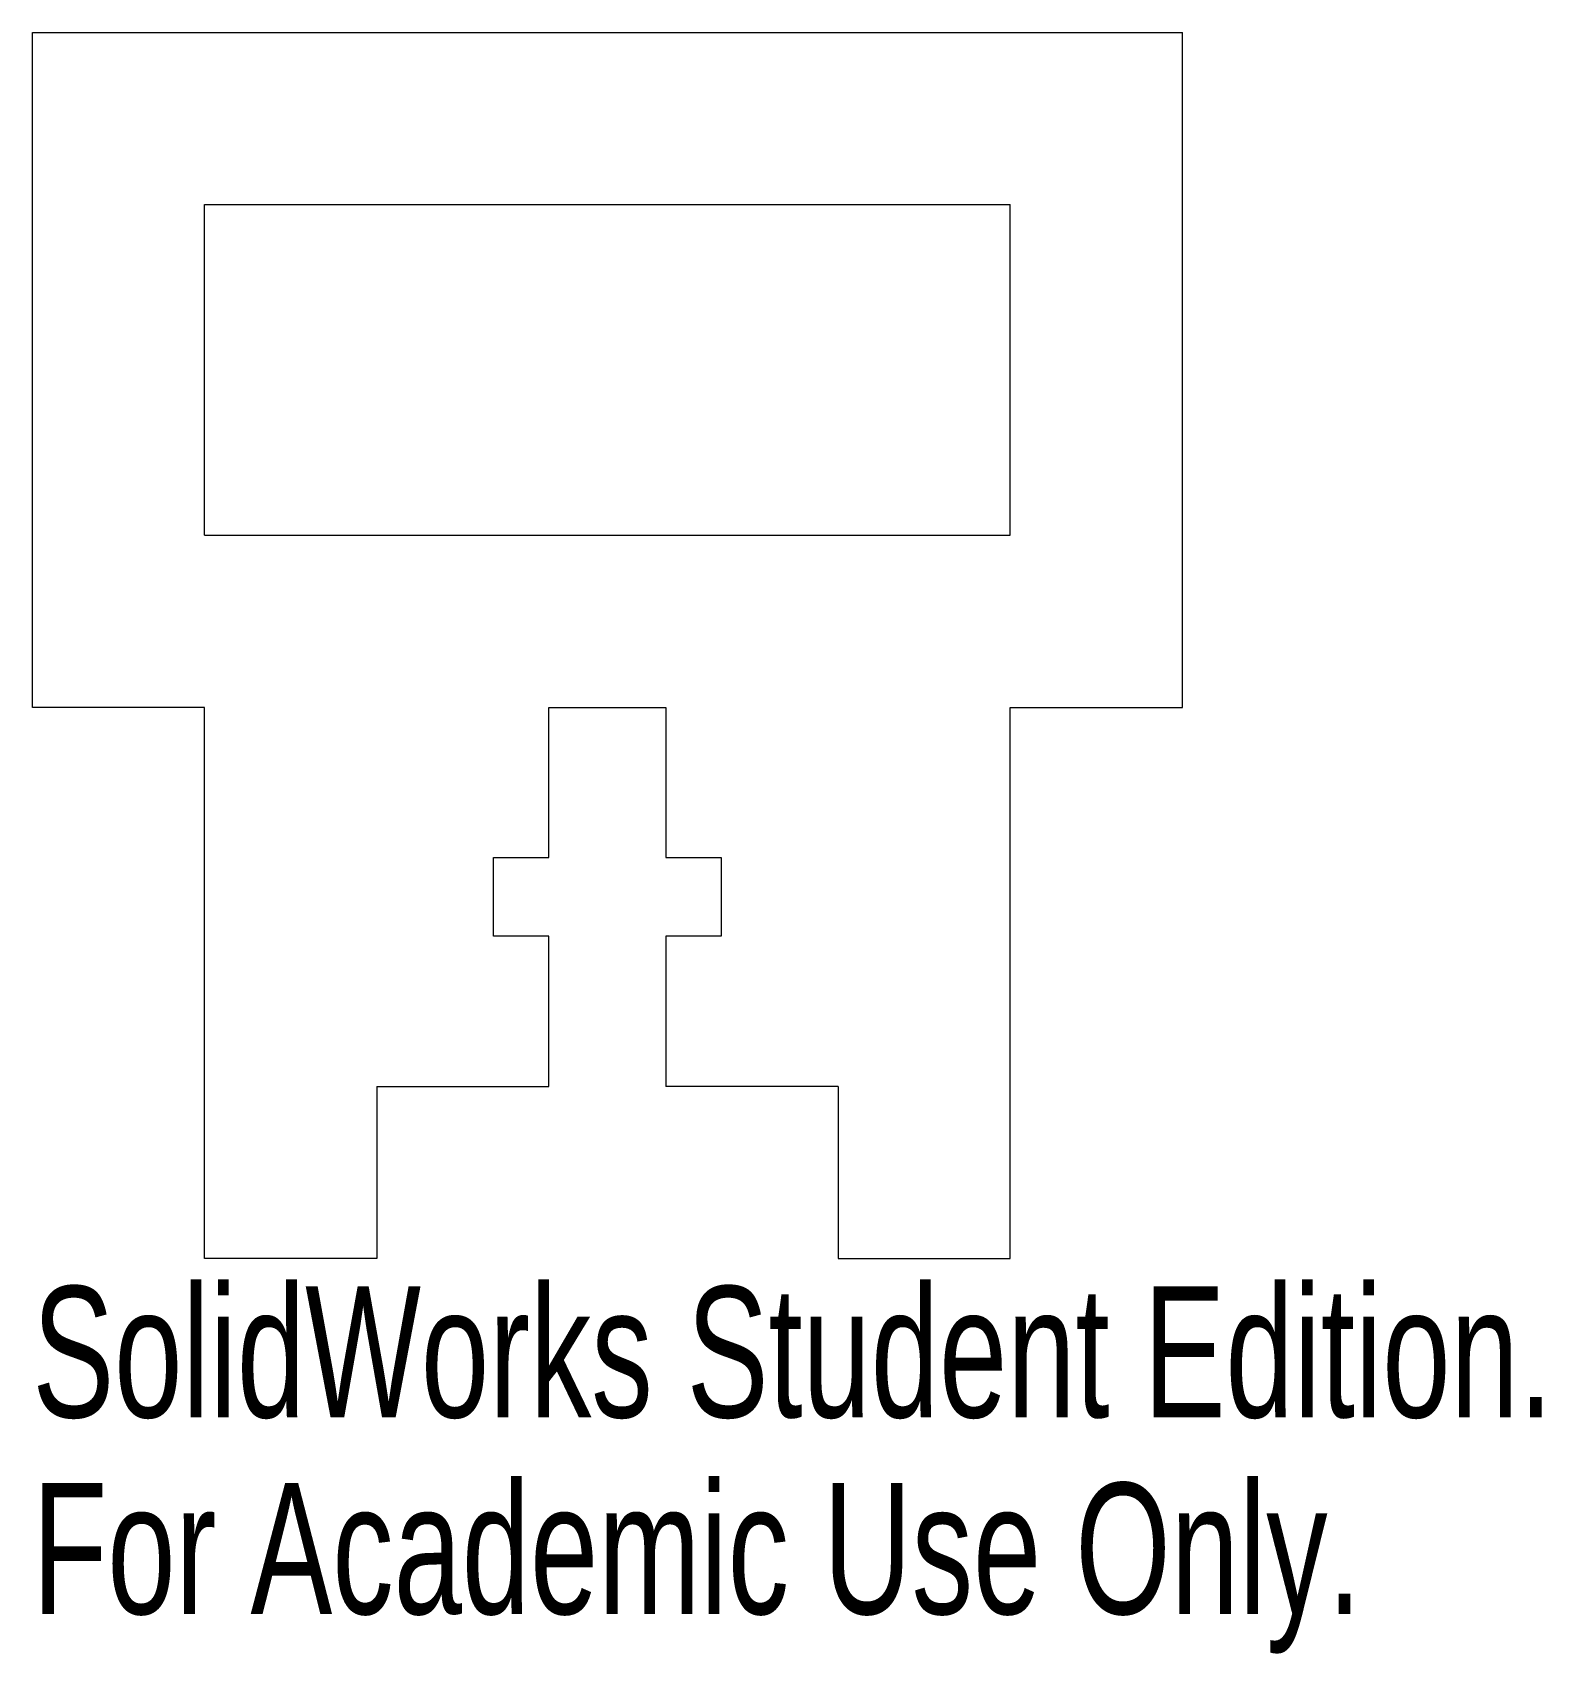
# Model space of a CAD drawing. Header units: inches. Extents: x -0.83 to 1.36, y -1.86 to 0.49.
import ezdxf

# ---------------------------------------------------------------- set-up
doc = ezdxf.new("R2010")
doc.units = ezdxf.units.IN
doc.header["$MEASUREMENT"] = 0
doc.styles.add('SLDTEXTSTYLE0', font='TXT', dxfattribs={"width": 0.7})

msp = doc.modelspace()

# ---------------------------------------------------------------- linework, layer by layer
at = {"color": 7, "linetype": 'Continuous', "lineweight": 15}
for p, q in [((-0.835, 0.49), (0.835, 0.49)), ((-0.835, -0.49), (-0.835, 0.49)), ((0.835, -0.49), (0.835, 0.49)), ((-0.585, -0.24), (-0.585, 0.24)), ((-0.585, 0.24), (0.585, 0.24)), ((0.585, -0.24), (0.585, 0.24)), ((-0.585, -0.24), (0.585, -0.24)), ((-0.585, -0.49), (-0.835, -0.49)), ((-0.585, -1.29), (-0.585, -0.49)), ((-0.085, -0.7079), (-0.085, -0.49)), ((-0.085, -0.49), (0.085, -0.49)), ((0.085, -0.49), (0.085, -0.7079)), ((0.585, -1.29), (0.585, -0.49)), ((0.585, -0.49), (0.835, -0.49)), ((-0.1654, -0.8221), (-0.1654, -0.7079)), ((-0.1654, -0.7079), (-0.085, -0.7079)), ((0.085, -0.7079), (0.1654, -0.7079)), ((0.1654, -0.7079), (0.1654, -0.8221)), ((-0.085, -0.8221), (-0.1654, -0.8221)), ((-0.085, -1.04), (-0.085, -0.8221)), ((0.1654, -0.8221), (0.085, -0.8221)), ((0.085, -0.8221), (0.085, -1.04)), ((-0.335, -1.04), (-0.335, -1.29)), ((-0.335, -1.04), (-0.085, -1.04)), ((0.335, -1.04), (0.085, -1.04)), ((0.335, -1.04), (0.335, -1.29)), ((-0.335, -1.29), (-0.585, -1.29)), ((0.335, -1.29), (0.585, -1.29))]:
    msp.add_line(p, q, dxfattribs=at)

# ---------------------------------------------------------------- texts
at = {"color": 7, "linetype": 'Continuous', "char_height": 0.1903, "attachment_point": 1, "style": 'SLDTEXTSTYLE0'}
for s, insert in [('SolidWorks Student Edition.', (-0.835, -1.3301)), ('For Academic Use Only.', (-0.835, -1.6156))]:
    msp.add_mtext(s, dxfattribs=dict(at, insert=insert))

doc.saveas('drawing.dxf')
